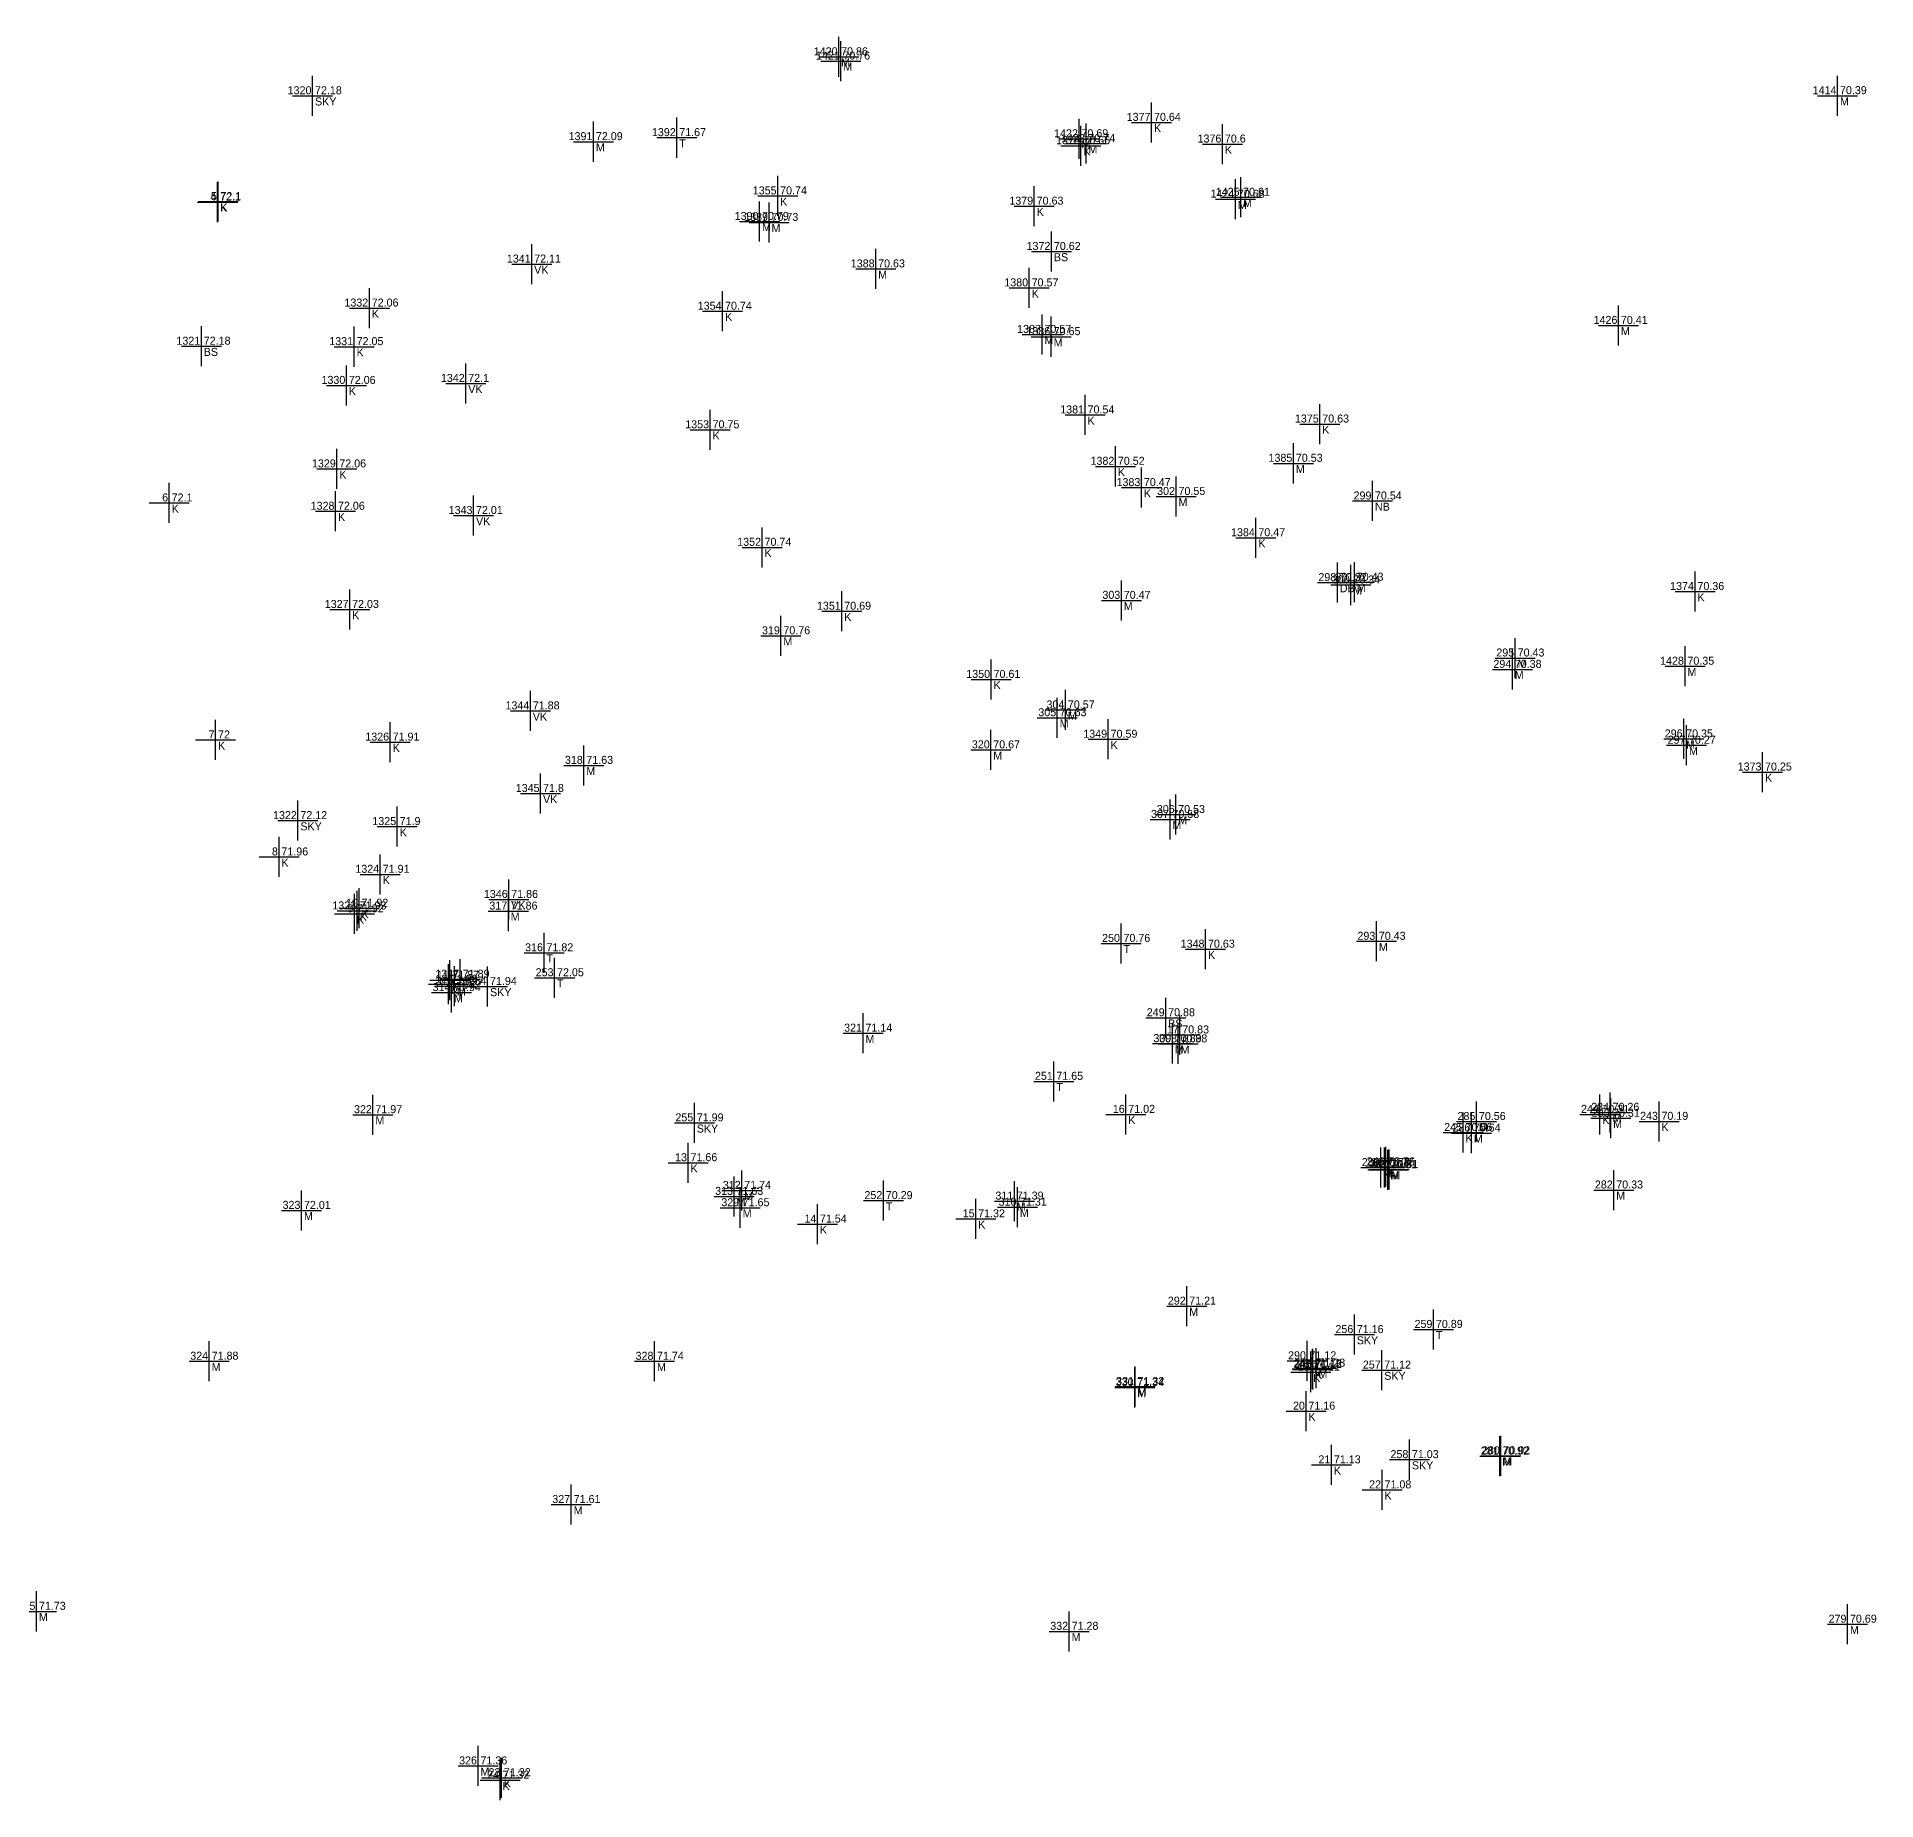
# Model space of a CAD drawing. Header units: metres. Extents: x 152719 to 152886, y 6408449 to 6408667.
# Drawn here: x 152782.47 to 152828.45, y 6408580.95 to 6408625.02 of the extents above; entities that cross this region are included whole.
import ezdxf
from ezdxf.enums import TextEntityAlignment as Align

# ---------------------------------------------------------------- set-up
doc = ezdxf.new("R2010")
doc.units = ezdxf.units.M
doc.header["$PDMODE"] = 2
doc.header["$PDSIZE"] = 0.5
for name, color, linetype in [('BS', 7, 'Continuous'), ('DB', 7, 'Continuous'), ('K', 7, 'Continuous'), ('M', 7, 'Continuous'), ('NB', 7, 'Continuous'), ('pntdesc', 1, 'Continuous'), ('pntelev', 2, 'Continuous'), ('pntno', 3, 'Continuous'), ('SKY', 7, 'Continuous'), ('T', 7, 'Continuous'), ('VK', 7, 'Continuous')]:
    doc.layers.add(name, color=color, linetype=linetype)

# ---------------------------------------------------------------- blocks, each defined once
blk = doc.blocks.new('meas')
at = {"color": 0}
blk.add_point((0, 0), dxfattribs=at)
at = {"layer": 'pntdesc'}
blk.add_attdef('PNTDESC', text='', height=1, dxfattribs=at).set_placement((0.3, -0.21), align=Align.TOP_LEFT)
at = {"layer": 'pntelev'}
blk.add_attdef('PNTELEV', (0.3, 0.19), '', height=1, dxfattribs=at)
at = {"layer": 'pntno'}
blk.add_attdef('PNTNO', text='', height=1, dxfattribs=at).set_placement((-0.14, 0.19), align=Align.RIGHT)

msp = doc.modelspace()

# ---------------------------------------------------------------- block references
at = {"layer": 'BS', "xscale": 0.2, "yscale": 0.2, "zscale": 0.2}
for p, values in [((152807.831, 6408619.656, 70.624), {'PNTNO': '1372', 'PNTELEV': '70.62', 'PNTDESC': 'BS'}), ((152786.582, 6408617.288, 72.177), {'PNTNO': '1321', 'PNTELEV': '72.18', 'PNTDESC': 'BS'}), ((152810.687, 6408600.503, 70.877), {'PNTNO': '249', 'PNTELEV': '70.88', 'PNTDESC': 'BS'})]:
    msp.add_blockref('meas', p, dxfattribs=at).add_auto_attribs(values)
at = {"layer": 'DB', "xscale": 0.2, "yscale": 0.2, "zscale": 0.2}
msp.add_blockref('meas', (152814.977, 6408611.38, 70.32), dxfattribs=at).add_auto_attribs({'PNTNO': '298', 'PNTELEV': '70.32', 'PNTDESC': 'DB'})
at = {"layer": 'K', "xscale": 0.2, "yscale": 0.2, "zscale": 0.2}
for p, values in [((152810.334, 6408622.883, 70.641), {'PNTNO': '1377', 'PNTELEV': '70.64', 'PNTDESC': 'K'}), ((152808.568, 6408622.3, 70.659), {'PNTNO': '1378', 'PNTELEV': '70.66', 'PNTDESC': 'K'}), ((152812.105, 6408622.341, 70.6), {'PNTNO': '1376', 'PNTELEV': '70.6', 'PNTDESC': 'K'}), ((152786.987, 6408620.89, 72.102), {'PNTNO': '4', 'PNTELEV': '72.1', 'PNTDESC': 'K'}), ((152786.999, 6408620.902, 72.098), {'PNTNO': '5', 'PNTELEV': '72.1', 'PNTDESC': 'K'}), ((152800.988, 6408621.045, 70.742), {'PNTNO': '1355', 'PNTELEV': '70.74', 'PNTDESC': 'K'}), ((152807.401, 6408620.789, 70.633), {'PNTNO': '1379', 'PNTELEV': '70.63', 'PNTDESC': 'K'}), ((152807.275, 6408618.746, 70.566), {'PNTNO': '1380', 'PNTELEV': '70.57', 'PNTDESC': 'K'}), ((152790.781, 6408618.242, 72.063), {'PNTNO': '1332', 'PNTELEV': '72.06', 'PNTDESC': 'K'}), ((152799.612, 6408618.163, 70.742), {'PNTNO': '1354', 'PNTELEV': '70.74', 'PNTDESC': 'K'}), ((152790.403, 6408617.277, 72.053), {'PNTNO': '1331', 'PNTELEV': '72.05', 'PNTDESC': 'K'}), ((152790.208, 6408616.308, 72.055), {'PNTNO': '1330', 'PNTELEV': '72.06', 'PNTDESC': 'K'}), ((152808.673, 6408615.57, 70.54), {'PNTNO': '1381', 'PNTELEV': '70.54', 'PNTDESC': 'K'}), ((152814.539, 6408615.343, 70.632), {'PNTNO': '1375', 'PNTELEV': '70.63', 'PNTDESC': 'K'}), ((152799.3, 6408615.199, 70.753), {'PNTNO': '1353', 'PNTELEV': '70.75', 'PNTDESC': 'K'}), ((152789.97, 6408614.221, 72.059), {'PNTNO': '1329', 'PNTELEV': '72.06', 'PNTDESC': 'K'}), ((152809.43, 6408614.286, 70.519), {'PNTNO': '1382', 'PNTELEV': '70.52', 'PNTDESC': 'K'}), ((152810.08, 6408613.753, 70.466), {'PNTNO': '1383', 'PNTELEV': '70.47', 'PNTDESC': 'K'}), ((152785.779, 6408613.37, 72.1), {'PNTNO': '6', 'PNTELEV': '72.1', 'PNTDESC': 'K'}), ((152789.937, 6408613.163, 72.058), {'PNTNO': '1328', 'PNTELEV': '72.06', 'PNTDESC': 'K'}), ((152800.598, 6408612.261, 70.738), {'PNTNO': '1352', 'PNTELEV': '70.74', 'PNTDESC': 'K'}), ((152812.942, 6408612.501, 70.468), {'PNTNO': '1384', 'PNTELEV': '70.47', 'PNTDESC': 'K'}), ((152823.917, 6408611.157, 70.359), {'PNTNO': '1374', 'PNTELEV': '70.36', 'PNTDESC': 'K'}), ((152790.29, 6408610.708, 72.033), {'PNTNO': '1327', 'PNTELEV': '72.03', 'PNTDESC': 'K'}), ((152802.592, 6408610.664, 70.694), {'PNTNO': '1351', 'PNTELEV': '70.69', 'PNTDESC': 'K'}), ((152806.324, 6408608.96, 70.611), {'PNTNO': '1350', 'PNTELEV': '70.61', 'PNTDESC': 'K'}), ((152809.249, 6408607.464, 70.586), {'PNTNO': '1349', 'PNTELEV': '70.59', 'PNTDESC': 'K'}), ((152786.939, 6408607.446, 72.002), {'PNTNO': '7', 'PNTELEV': '72', 'PNTDESC': 'K'}), ((152791.303, 6408607.392, 71.91), {'PNTNO': '1326', 'PNTELEV': '71.91', 'PNTDESC': 'K'}), ((152825.606, 6408606.645, 70.247), {'PNTNO': '1373', 'PNTELEV': '70.25', 'PNTDESC': 'K'}), ((152791.479, 6408605.282, 71.899), {'PNTNO': '1325', 'PNTELEV': '71.9', 'PNTDESC': 'K'}), ((152788.523, 6408604.522, 71.959), {'PNTNO': '8', 'PNTELEV': '71.96', 'PNTDESC': 'K'}), ((152791.055, 6408604.088, 71.913), {'PNTNO': '1324', 'PNTELEV': '71.91', 'PNTDESC': 'K'}), ((152790.479, 6408603.173, 71.928), {'PNTNO': '1323', 'PNTELEV': '71.93', 'PNTDESC': 'K'}), ((152790.41, 6408603.1, 71.919), {'PNTNO': '9', 'PNTELEV': '71.92', 'PNTDESC': 'K'}), ((152790.526, 6408603.24, 71.921), {'PNTNO': '10', 'PNTELEV': '71.92', 'PNTDESC': 'K'}), ((152811.683, 6408602.217, 70.628), {'PNTNO': '1348', 'PNTELEV': '70.63', 'PNTDESC': 'K'}), ((152792.757, 6408601.341, 71.859), {'PNTNO': '12', 'PNTELEV': '71.86', 'PNTDESC': 'K'}), ((152792.794, 6408601.443, 71.865), {'PNTNO': '11', 'PNTELEV': '71.87', 'PNTDESC': 'K'}), ((152811.04, 6408600.073, 70.829), {'PNTNO': '17', 'PNTELEV': '70.83', 'PNTDESC': 'K'}), ((152809.69, 6408598.088, 71.024), {'PNTNO': '16', 'PNTELEV': '71.02', 'PNTDESC': 'K'}), ((152821.541, 6408598.088, 70.307), {'PNTNO': '244', 'PNTELEV': '70.31', 'PNTDESC': 'K'}), ((152823.017, 6408597.914, 70.186), {'PNTNO': '243', 'PNTELEV': '70.19', 'PNTDESC': 'K'}), ((152818.121, 6408597.635, 70.563), {'PNTNO': '245', 'PNTELEV': '70.56', 'PNTDESC': 'K'}), ((152798.749, 6408596.88, 71.658), {'PNTNO': '13', 'PNTELEV': '71.66', 'PNTDESC': 'K'}), ((152816.153, 6408596.764, 70.767), {'PNTNO': '18', 'PNTELEV': '70.77', 'PNTDESC': 'K'}), ((152816.185, 6408596.776, 70.761), {'PNTNO': '246', 'PNTELEV': '70.76', 'PNTDESC': 'K'}), ((152801.983, 6408595.347, 71.539), {'PNTNO': '14', 'PNTELEV': '71.54', 'PNTDESC': 'K'}), ((152805.939, 6408595.477, 71.32), {'PNTNO': '15', 'PNTELEV': '71.32', 'PNTDESC': 'K'}), ((152814.311, 6408591.644, 71.109), {'PNTNO': '19', 'PNTELEV': '71.11', 'PNTDESC': 'K'}), ((152814.351, 6408591.727, 71.13), {'PNTNO': '247', 'PNTELEV': '71.13', 'PNTDESC': 'K'}), ((152814.363, 6408591.715, 71.115), {'PNTNO': '248', 'PNTELEV': '71.12', 'PNTDESC': 'K'}), ((152814.193, 6408590.67, 71.158), {'PNTNO': '20', 'PNTELEV': '71.16', 'PNTDESC': 'K'}), ((152814.829, 6408589.328, 71.125), {'PNTNO': '21', 'PNTELEV': '71.13', 'PNTDESC': 'K'}), ((152816.096, 6408588.702, 71.08), {'PNTNO': '22', 'PNTELEV': '71.08', 'PNTDESC': 'K'}), ((152794.051, 6408581.446, 71.32), {'PNTNO': '24', 'PNTELEV': '71.32', 'PNTDESC': 'K'}), ((152794.085, 6408581.508, 71.32), {'PNTNO': '23', 'PNTELEV': '71.32', 'PNTDESC': 'K'})]:
    msp.add_blockref('meas', p, dxfattribs=at).add_auto_attribs(values)
at = {"layer": 'M', "xscale": 0.2, "yscale": 0.2, "zscale": 0.2}
for p, values in [((152802.513, 6408624.522, 70.858), {'PNTNO': '1420', 'PNTELEV': '70.86', 'PNTDESC': 'M'}), ((152802.568, 6408624.416, 70.76), {'PNTNO': '1421', 'PNTELEV': '70.76', 'PNTDESC': 'M'}), ((152827.48, 6408623.55, 70.389), {'PNTNO': '1414', 'PNTELEV': '70.39', 'PNTDESC': 'M'}), ((152796.384, 6408622.401, 72.09), {'PNTNO': '1391', 'PNTELEV': '72.09', 'PNTDESC': 'M'}), ((152808.52, 6408622.474, 70.692), {'PNTNO': '1422', 'PNTELEV': '70.69', 'PNTDESC': 'M'}), ((152808.694, 6408622.352, 70.742), {'PNTNO': '1423', 'PNTELEV': '70.74', 'PNTDESC': 'M'}), ((152812.431, 6408620.963, 70.68), {'PNTNO': '1424', 'PNTELEV': '70.68', 'PNTDESC': 'M'}), ((152812.56, 6408621.011, 70.608), {'PNTNO': '1425', 'PNTELEV': '70.61', 'PNTDESC': 'M'}), ((152800.536, 6408620.407, 70.792), {'PNTNO': '1390', 'PNTELEV': '70.79', 'PNTDESC': 'M'}), ((152800.773, 6408620.382, 70.729), {'PNTNO': '1389', 'PNTELEV': '70.73', 'PNTDESC': 'M'}), ((152803.438, 6408619.22, 70.629), {'PNTNO': '1388', 'PNTELEV': '70.63', 'PNTDESC': 'M'}), ((152807.595, 6408617.583, 70.575), {'PNTNO': '1387', 'PNTELEV': '70.57', 'PNTDESC': 'M'}), ((152822.004, 6408617.808, 70.407), {'PNTNO': '1426', 'PNTELEV': '70.41', 'PNTDESC': 'M'}), ((152807.826, 6408617.527, 70.647), {'PNTNO': '1386', 'PNTELEV': '70.65', 'PNTDESC': 'M'}), ((152813.879, 6408614.361, 70.529), {'PNTNO': '1385', 'PNTELEV': '70.53', 'PNTDESC': 'M'}), ((152810.946, 6408613.533, 70.549), {'PNTNO': '302', 'PNTELEV': '70.55', 'PNTDESC': 'M'}), ((152815.314, 6408611.32, 70.34), {'PNTNO': '300', 'PNTELEV': '70.34', 'PNTDESC': 'M'}), ((152815.401, 6408611.388, 70.427), {'PNTNO': '301', 'PNTELEV': '70.43', 'PNTDESC': 'M'}), ((152809.578, 6408610.936, 70.473), {'PNTNO': '303', 'PNTELEV': '70.47', 'PNTDESC': 'M'}), ((152801.07, 6408610.05, 70.759), {'PNTNO': '319', 'PNTELEV': '70.76', 'PNTDESC': 'M'}), ((152819.423, 6408609.495, 70.431), {'PNTNO': '295', 'PNTELEV': '70.43', 'PNTDESC': 'M'}), ((152819.351, 6408609.211, 70.376), {'PNTNO': '294', 'PNTELEV': '70.38', 'PNTDESC': 'M'}), ((152823.666, 6408609.289, 70.348), {'PNTNO': '1428', 'PNTELEV': '70.35', 'PNTDESC': 'M'}), ((152807.977, 6408608.002, 70.63), {'PNTNO': '305', 'PNTELEV': '70.63', 'PNTDESC': 'M'}), ((152808.181, 6408608.197, 70.571), {'PNTNO': '304', 'PNTELEV': '70.57', 'PNTDESC': 'M'}), ((152823.634, 6408607.472, 70.347), {'PNTNO': '296', 'PNTELEV': '70.35', 'PNTDESC': 'M'}), ((152806.315, 6408607.199, 70.674), {'PNTNO': '320', 'PNTELEV': '70.67', 'PNTDESC': 'M'}), ((152823.705, 6408607.314, 70.273), {'PNTNO': '297', 'PNTELEV': '70.27', 'PNTDESC': 'M'}), ((152796.144, 6408606.811, 71.626), {'PNTNO': '318', 'PNTELEV': '71.63', 'PNTDESC': 'M'}), ((152810.794, 6408605.461, 70.578), {'PNTNO': '307', 'PNTELEV': '70.58', 'PNTDESC': 'M'}), ((152810.938, 6408605.584, 70.528), {'PNTNO': '306', 'PNTELEV': '70.53', 'PNTDESC': 'M'}), ((152794.255, 6408603.169, 71.858), {'PNTNO': '317', 'PNTELEV': '71.86', 'PNTDESC': 'M'}), ((152815.953, 6408602.414, 70.43), {'PNTNO': '293', 'PNTELEV': '70.43', 'PNTDESC': 'M'}), ((152792.837, 6408601.132, 71.94), {'PNTNO': '314', 'PNTELEV': '71.94', 'PNTDESC': 'M'}), ((152792.91, 6408601.294, 71.968), {'PNTNO': '315', 'PNTELEV': '71.97', 'PNTDESC': 'M'}), ((152803.121, 6408600.117, 71.141), {'PNTNO': '321', 'PNTELEV': '71.14', 'PNTDESC': 'M'}), ((152810.852, 6408599.856, 70.887), {'PNTNO': '309', 'PNTELEV': '70.89', 'PNTDESC': 'M'}), ((152810.996, 6408599.849, 70.877), {'PNTNO': '308', 'PNTELEV': '70.88', 'PNTDESC': 'M'}), ((152790.872, 6408598.08, 71.968), {'PNTNO': '322', 'PNTELEV': '71.97', 'PNTDESC': 'M'}), ((152818.454, 6408597.91, 70.557), {'PNTNO': '285', 'PNTELEV': '70.56', 'PNTDESC': 'M'}), ((152821.796, 6408598.139, 70.264), {'PNTNO': '284', 'PNTELEV': '70.26', 'PNTDESC': 'M'}), ((152821.808, 6408597.99, 70.312), {'PNTNO': '283', 'PNTELEV': '70.31', 'PNTDESC': 'M'}), ((152818.327, 6408597.621, 70.635), {'PNTNO': '286', 'PNTELEV': '70.64', 'PNTDESC': 'M'}), ((152816.061, 6408596.758, 70.778), {'PNTNO': '289', 'PNTELEV': '70.78', 'PNTDESC': 'M'}), ((152816.239, 6408596.705, 70.809), {'PNTNO': '288', 'PNTELEV': '70.81', 'PNTDESC': 'M'}), ((152816.268, 6408596.71, 70.809), {'PNTNO': '287', 'PNTELEV': '70.81', 'PNTDESC': 'M'}), ((152799.898, 6408596.039, 71.633), {'PNTNO': '313', 'PNTELEV': '71.63', 'PNTDESC': 'M'}), ((152800.091, 6408596.187, 71.743), {'PNTNO': '312', 'PNTELEV': '71.74', 'PNTDESC': 'M'}), ((152821.887, 6408596.198, 70.335), {'PNTNO': '282', 'PNTELEV': '70.33', 'PNTDESC': 'M'}), ((152789.087, 6408595.688, 72.011), {'PNTNO': '323', 'PNTELEV': '72.01', 'PNTDESC': 'M'}), ((152800.053, 6408595.754, 71.649), {'PNTNO': '329', 'PNTELEV': '71.65', 'PNTDESC': 'M'}), ((152806.904, 6408595.921, 71.385), {'PNTNO': '311', 'PNTELEV': '71.39', 'PNTDESC': 'M'}), ((152806.982, 6408595.768, 71.312), {'PNTNO': '310', 'PNTELEV': '71.31', 'PNTDESC': 'M'}), ((152811.214, 6408593.295, 71.214), {'PNTNO': '292', 'PNTELEV': '71.21', 'PNTDESC': 'M'}), ((152786.78, 6408591.918, 71.879), {'PNTNO': '324', 'PNTELEV': '71.88', 'PNTDESC': 'M'}), ((152797.91, 6408591.916, 71.74), {'PNTNO': '328', 'PNTELEV': '71.74', 'PNTDESC': 'M'}), ((152814.219, 6408591.929, 71.12), {'PNTNO': '290', 'PNTELEV': '71.12', 'PNTDESC': 'M'}), ((152814.444, 6408591.745, 71.232), {'PNTNO': '291', 'PNTELEV': '71.23', 'PNTDESC': 'M'}), ((152809.911, 6408591.262, 71.335), {'PNTNO': '330', 'PNTELEV': '71.34', 'PNTDESC': 'M'}), ((152809.921, 6408591.287, 71.321), {'PNTNO': '331', 'PNTELEV': '71.32', 'PNTDESC': 'M'}), ((152819.036, 6408589.546, 70.92), {'PNTNO': '281', 'PNTELEV': '70.92', 'PNTDESC': 'M'}), ((152819.065, 6408589.555, 70.917), {'PNTNO': '280', 'PNTELEV': '70.92', 'PNTDESC': 'M'}), ((152795.828, 6408588.337, 71.606), {'PNTNO': '327', 'PNTELEV': '71.61', 'PNTDESC': 'M'}), ((152782.462, 6408585.667, 71.73), {'PNTNO': '325', 'PNTELEV': '71.73', 'PNTDESC': 'M'}), ((152808.275, 6408585.167, 71.283), {'PNTNO': '332', 'PNTELEV': '71.28', 'PNTDESC': 'M'}), ((152827.729, 6408585.346, 70.692), {'PNTNO': '279', 'PNTELEV': '70.69', 'PNTDESC': 'M'}), ((152793.499, 6408581.803, 71.363), {'PNTNO': '326', 'PNTELEV': '71.36', 'PNTDESC': 'M'})]:
    msp.add_blockref('meas', p, dxfattribs=at).add_auto_attribs(values)
at = {"layer": 'NB', "xscale": 0.2, "yscale": 0.2, "zscale": 0.2}
msp.add_blockref('meas', (152815.856, 6408613.42, 70.544), dxfattribs=at).add_auto_attribs({'PNTNO': '299', 'PNTELEV': '70.54', 'PNTDESC': 'NB'})
at = {"layer": 'SKY', "xscale": 0.2, "yscale": 0.2, "zscale": 0.2}
for p, values in [((152789.362, 6408623.548, 72.181), {'PNTNO': '1320', 'PNTELEV': '72.18', 'PNTDESC': 'SKY'}), ((152788.997, 6408605.43, 72.118), {'PNTNO': '1322', 'PNTELEV': '72.12', 'PNTDESC': 'SKY'}), ((152793.737, 6408601.285, 71.938), {'PNTNO': '254', 'PNTELEV': '71.94', 'PNTDESC': 'SKY'}), ((152798.905, 6408597.876, 71.99), {'PNTNO': '255', 'PNTELEV': '71.99', 'PNTDESC': 'SKY'}), ((152815.402, 6408592.584, 71.16), {'PNTNO': '256', 'PNTELEV': '71.16', 'PNTDESC': 'SKY'}), ((152816.088, 6408591.696, 71.117), {'PNTNO': '257', 'PNTELEV': '71.12', 'PNTDESC': 'SKY'}), ((152816.779, 6408589.458, 71.026), {'PNTNO': '258', 'PNTELEV': '71.03', 'PNTDESC': 'SKY'})]:
    msp.add_blockref('meas', p, dxfattribs=at).add_auto_attribs(values)
at = {"layer": 'T', "xscale": 0.2, "yscale": 0.2, "zscale": 0.2}
for p, values in [((152798.467, 6408622.501, 71.673), {'PNTNO': '1392', 'PNTELEV': '71.67', 'PNTDESC': 'T'}), ((152795.148, 6408602.127, 71.816), {'PNTNO': '316', 'PNTELEV': '71.82', 'PNTDESC': 'T'}), ((152809.57, 6408602.36, 70.762), {'PNTNO': '250', 'PNTELEV': '70.76', 'PNTDESC': 'T'}), ((152795.413, 6408601.503, 72.05), {'PNTNO': '253', 'PNTELEV': '72.05', 'PNTDESC': 'T'}), ((152807.892, 6408598.914, 71.649), {'PNTNO': '251', 'PNTELEV': '71.65', 'PNTDESC': 'T'}), ((152803.63, 6408595.933, 70.287), {'PNTNO': '252', 'PNTELEV': '70.29', 'PNTDESC': 'T'}), ((152817.38, 6408592.713, 70.886), {'PNTNO': '259', 'PNTELEV': '70.89', 'PNTDESC': 'T'})]:
    msp.add_blockref('meas', p, dxfattribs=at).add_auto_attribs(values)
at = {"layer": 'VK', "xscale": 0.2, "yscale": 0.2, "zscale": 0.2}
for p, values in [((152794.841, 6408619.341, 72.111), {'PNTNO': '1341', 'PNTELEV': '72.11', 'PNTDESC': 'VK'}), ((152793.193, 6408616.358, 72.102), {'PNTNO': '1342', 'PNTELEV': '72.1', 'PNTDESC': 'VK'}), ((152793.387, 6408613.057, 72.008), {'PNTNO': '1343', 'PNTELEV': '72.01', 'PNTDESC': 'VK'}), ((152794.807, 6408608.173, 71.875), {'PNTNO': '1344', 'PNTELEV': '71.88', 'PNTDESC': 'VK'}), ((152795.063, 6408606.109, 71.801), {'PNTNO': '1345', 'PNTELEV': '71.8', 'PNTDESC': 'VK'}), ((152794.267, 6408603.46, 71.857), {'PNTNO': '1346', 'PNTELEV': '71.86', 'PNTDESC': 'VK'}), ((152793.055, 6408601.467, 71.885), {'PNTNO': '1347', 'PNTELEV': '71.89', 'PNTDESC': 'VK'})]:
    msp.add_blockref('meas', p, dxfattribs=at).add_auto_attribs(values)

doc.saveas('drawing.dxf')
